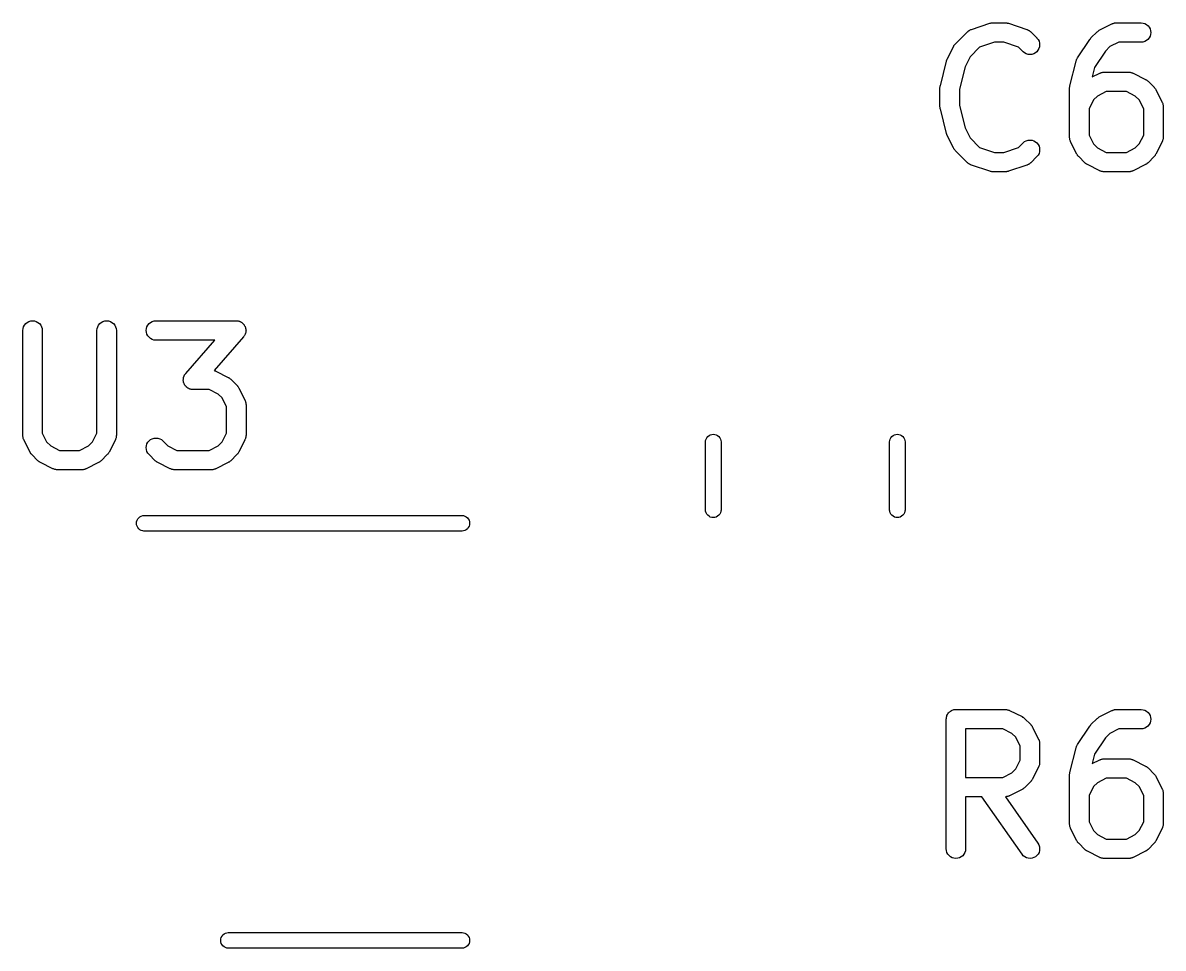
# Model space of a CAD drawing. Extents: x 156.4 to 200.3, y -120.7 to -71.6.
# Drawn here: x 179.56 to 188.36, y -81.02 to -73.88 of the extents above; entities that cross this region are included whole.
import ezdxf

# ---------------------------------------------------------------- set-up
doc = ezdxf.new("R2010")
doc.units = 0
doc.layers.add('BLACK', color=7, linetype='CONTINUOUS')

msp = doc.modelspace()

# ---------------------------------------------------------------- linework, layer by layer
at = {"layer": 'BLACK', "linetype": 'CONTINUOUS'}
for p, q in [((186.881, -73.9288), (187.024, -73.8812)), ((187.024, -73.8812), (187.025, -73.8809)), ((187.025, -73.8809), (187.029, -73.88)), ((187.029, -73.88), (187.033, -73.8788)), ((187.033, -73.8788), (187.036, -73.8785)), ((187.036, -73.8785), (187.039, -73.8779)), ((187.039, -73.8779), (187.043, -73.8778)), ((187.043, -73.8778), (187.048, -73.8774)), ((187.048, -73.8774), (187.143, -73.8774)), ((187.143, -73.8774), (187.144, -73.8774)), ((187.144, -73.8774), (187.148, -73.8779)), ((187.148, -73.8779), (187.152, -73.878)), ((187.152, -73.878), (187.155, -73.8787)), ((187.155, -73.8787), (187.158, -73.879)), ((187.158, -73.879), (187.162, -73.8803)), ((187.162, -73.8803), (187.167, -73.8812)), ((187.167, -73.8812), (187.309, -73.9288)), ((187.871, -73.9329), (187.966, -73.8853)), ((187.966, -73.8853), (187.967, -73.8848)), ((187.967, -73.8848), (187.969, -73.8841)), ((187.969, -73.8841), (187.971, -73.883)), ((187.971, -73.883), (187.976, -73.8816)), ((187.976, -73.8816), (187.981, -73.8798)), ((187.981, -73.8798), (187.983, -73.8794)), ((187.983, -73.8794), (187.985, -73.8788)), ((187.985, -73.8788), (187.991, -73.8783)), ((187.991, -73.8783), (187.996, -73.8775)), ((187.996, -73.8775), (187.998, -73.8776)), ((187.998, -73.8776), (188, -73.8774)), ((188, -73.8774), (188.19, -73.8774)), ((188.19, -73.8774), (188.192, -73.8774)), ((188.192, -73.8774), (188.206, -73.879)), ((188.206, -73.879), (188.22, -73.8834)), ((188.22, -73.8834), (188.233, -73.8905)), ((188.233, -73.8905), (188.244, -73.8999)), ((188.244, -73.8999), (188.253, -73.9113)), ((186.756, -74.0422), (186.852, -73.947)), ((186.852, -73.9462), (186.854, -73.9449)), ((186.852, -73.947), (186.852, -73.9462)), ((186.854, -73.9449), (186.856, -73.9433)), ((186.856, -73.9433), (186.86, -73.9403)), ((186.86, -73.9403), (186.864, -73.9371)), ((186.864, -73.9371), (186.866, -73.9361)), ((186.866, -73.9361), (186.868, -73.9348)), ((186.868, -73.9348), (186.872, -73.9327)), ((186.872, -73.9327), (186.877, -73.9304)), ((186.877, -73.9304), (186.879, -73.9297)), ((186.879, -73.9297), (186.881, -73.9288)), ((187.309, -73.9288), (187.31, -73.9292)), ((187.31, -73.9292), (187.312, -73.9301)), ((187.312, -73.9301), (187.315, -73.9308)), ((187.315, -73.9308), (187.319, -73.9332)), ((187.319, -73.9332), (187.324, -73.9353)), ((187.324, -73.9353), (187.325, -73.9366)), ((187.325, -73.9366), (187.327, -73.9377)), ((187.327, -73.9377), (187.331, -73.9409)), ((187.331, -73.9409), (187.336, -73.9439)), ((187.336, -73.9439), (187.337, -73.9456)), ((187.337, -73.9456), (187.339, -73.947)), ((187.339, -73.947), (187.386, -73.9946)), ((187.804, -73.9946), (187.852, -73.947)), ((187.852, -73.9462), (187.856, -73.9436)), ((187.852, -73.947), (187.852, -73.9462)), ((187.856, -73.9436), (187.859, -73.9407)), ((187.859, -73.9407), (187.861, -73.939)), ((187.861, -73.939), (187.864, -73.9371)), ((187.864, -73.9371), (187.868, -73.9352)), ((187.868, -73.9352), (187.871, -73.9329)), ((188.253, -73.9113), (188.26, -73.9243)), ((188.26, -73.9814), (188.253, -73.9943)), ((188.26, -73.9243), (188.264, -73.9383)), ((188.264, -73.9675), (188.26, -73.9814)), ((188.264, -73.9383), (188.265, -73.9529)), ((188.265, -73.9529), (188.264, -73.9675)), ((186.695, -74.1569), (186.742, -74.0617)), ((186.742, -74.0617), (186.743, -74.0608)), ((186.743, -74.0608), (186.745, -74.0572)), ((186.745, -74.0572), (186.747, -74.0535)), ((186.747, -74.0535), (186.749, -74.0511)), ((186.749, -74.0511), (186.751, -74.0485)), ((186.751, -74.0485), (186.754, -74.0455)), ((186.754, -74.0455), (186.756, -74.0422)), ((186.945, -74.0656), (186.871, -74.1397)), ((187.06, -74.0274), (186.945, -74.0656)), ((187.131, -74.0274), (187.06, -74.0274)), ((187.245, -74.0656), (187.131, -74.0274)), ((187.28, -74.1007), (187.245, -74.0656)), ((187.386, -73.9946), (187.387, -73.9953)), ((187.387, -73.9953), (187.396, -74.0068)), ((187.402, -74.0769), (187.395, -74.0898)), ((187.396, -74.0068), (187.403, -74.0198)), ((187.407, -74.063), (187.402, -74.0769)), ((187.403, -74.0198), (187.407, -74.0338)), ((187.407, -74.0338), (187.408, -74.0484)), ((187.408, -74.0484), (187.407, -74.063)), ((187.7, -74.1489), (187.795, -74.006)), ((187.795, -74.0051), (187.8, -73.9999)), ((187.795, -74.0059), (187.795, -74.0051)), ((187.795, -74.006), (187.795, -74.0059)), ((187.795, -74.0059), (187.795, -74.0059)), ((187.795, -74.0059), (187.795, -74.0059)), ((187.8, -73.9999), (187.804, -73.9946)), ((187.949, -74.0616), (187.915, -74.0954)), ((188.018, -74.0274), (187.949, -74.0616)), ((188.19, -74.0274), (188.018, -74.0274)), ((188.205, -74.026), (188.19, -74.0274)), ((188.219, -74.0217), (188.205, -74.026)), ((188.232, -74.0148), (188.219, -74.0217)), ((188.243, -74.0056), (188.232, -74.0148)), ((188.253, -73.9943), (188.243, -74.0056)), ((186.69, -74.1706), (186.692, -74.1641)), ((186.692, -74.1641), (186.695, -74.1576)), ((186.695, -74.1573), (186.695, -74.1569)), ((186.695, -74.1576), (186.695, -74.1573)), ((186.871, -74.1397), (186.833, -74.2167)), ((187.292, -74.1099), (187.28, -74.1007)), ((187.305, -74.1169), (187.292, -74.1099)), ((187.319, -74.1211), (187.305, -74.1169)), ((187.333, -74.1226), (187.319, -74.1211)), ((187.348, -74.1212), (187.333, -74.1226)), ((187.362, -74.1171), (187.348, -74.1212)), ((187.375, -74.1102), (187.362, -74.1171)), ((187.386, -74.101), (187.375, -74.1102)), ((187.395, -74.0898), (187.386, -74.101)), ((187.689, -74.1713), (187.691, -74.1666)), ((187.691, -74.1666), (187.693, -74.1618)), ((187.693, -74.1618), (187.694, -74.1597)), ((187.694, -74.1597), (187.695, -74.1576)), ((187.695, -74.1576), (187.697, -74.1533)), ((187.697, -74.1533), (187.7, -74.1489)), ((187.915, -74.0954), (187.832, -74.2213)), ((186.642, -74.3628), (186.689, -74.1723)), ((186.689, -74.1713), (186.69, -74.1709)), ((186.689, -74.1723), (186.689, -74.1713)), ((186.69, -74.1709), (186.69, -74.1706)), ((186.833, -74.2167), (186.789, -74.3902)), ((187.642, -74.3628), (187.689, -74.1723)), ((187.689, -74.1723), (187.689, -74.1713)), ((187.832, -74.2213), (187.813, -74.2954)), ((187.813, -74.2954), (187.871, -74.2663)), ((187.871, -74.2663), (187.872, -74.2658)), ((187.872, -74.2658), (187.874, -74.265)), ((187.874, -74.265), (187.876, -74.264)), ((187.876, -74.264), (187.881, -74.2625)), ((187.881, -74.2625), (187.886, -74.2607)), ((187.886, -74.2607), (187.888, -74.2604)), ((187.888, -74.2604), (187.89, -74.2598)), ((187.89, -74.2598), (187.895, -74.2593)), ((187.895, -74.2593), (187.9, -74.2585)), ((187.9, -74.2585), (187.903, -74.2585)), ((187.903, -74.2585), (187.905, -74.2583)), ((187.905, -74.2583), (188.095, -74.2583)), ((188.095, -74.2583), (188.096, -74.2583)), ((188.096, -74.2583), (188.098, -74.2586)), ((188.098, -74.2586), (188.101, -74.2585)), ((188.101, -74.2585), (188.106, -74.2594)), ((188.106, -74.2594), (188.111, -74.26)), ((188.111, -74.26), (188.113, -74.2606)), ((188.113, -74.2606), (188.115, -74.261)), ((188.115, -74.261), (188.12, -74.2629)), ((188.12, -74.2629), (188.125, -74.2644)), ((188.125, -74.2644), (188.127, -74.2655)), ((188.127, -74.2655), (188.129, -74.2663)), ((188.129, -74.2663), (188.224, -74.3139)), ((188.224, -74.3139), (188.225, -74.3143)), ((188.225, -74.3143), (188.228, -74.3166)), ((188.228, -74.3166), (188.232, -74.3186)), ((188.232, -74.3186), (188.235, -74.3206)), ((188.235, -74.3206), (188.237, -74.3223)), ((188.237, -74.3223), (188.24, -74.3252)), ((188.24, -74.3252), (188.244, -74.3279)), ((188.244, -74.3279), (188.291, -74.3755)), ((186.639, -74.3772), (186.64, -74.3713)), ((186.639, -74.3786), (186.639, -74.3772)), ((186.639, -74.3799), (186.639, -74.3786)), ((186.639, -74.381), (186.639, -74.3799)), ((186.639, -74.5238), (186.639, -74.381)), ((186.64, -74.3713), (186.641, -74.3654)), ((186.641, -74.3641), (186.642, -74.3628)), ((186.641, -74.3654), (186.641, -74.3641)), ((186.789, -74.3902), (186.789, -74.5146)), ((187.639, -74.3772), (187.64, -74.3713)), ((187.639, -74.3786), (187.639, -74.3772)), ((187.639, -74.3799), (187.639, -74.3786)), ((187.639, -74.381), (187.639, -74.3799)), ((187.639, -74.7619), (187.639, -74.381)), ((187.64, -74.3713), (187.641, -74.3654)), ((187.641, -74.3641), (187.642, -74.3628)), ((187.641, -74.3654), (187.641, -74.3641)), ((187.922, -74.4083), (187.854, -74.4426)), ((188.078, -74.4083), (187.922, -74.4083)), ((188.146, -74.4426), (188.078, -74.4083)), ((188.291, -74.3755), (188.292, -74.3763)), ((188.292, -74.3763), (188.294, -74.3796)), ((188.294, -74.3796), (188.297, -74.3826)), ((188.297, -74.3826), (188.299, -74.3853)), ((188.299, -74.3853), (188.301, -74.3877)), ((188.301, -74.3877), (188.303, -74.3915)), ((188.303, -74.3915), (188.305, -74.395)), ((188.305, -74.395), (188.353, -74.4903)), ((186.789, -74.5146), (186.833, -74.6881)), ((187.824, -74.473), (187.789, -74.5415)), ((187.854, -74.4426), (187.824, -74.473)), ((188.176, -74.473), (188.146, -74.4426)), ((188.211, -74.5415), (188.176, -74.473)), ((188.353, -74.4903), (188.353, -74.4912)), ((188.353, -74.4912), (188.354, -74.4933)), ((188.354, -74.4933), (188.355, -74.4952)), ((188.355, -74.4952), (188.357, -74.5001)), ((188.357, -74.5001), (188.358, -74.5049)), ((188.358, -74.5049), (188.359, -74.5071)), ((188.359, -74.5071), (188.359, -74.5092)), ((188.359, -74.5092), (188.36, -74.5143)), ((188.36, -74.5143), (188.361, -74.5194)), ((186.639, -74.5251), (186.639, -74.5238)), ((186.639, -74.5265), (186.639, -74.5251)), ((186.64, -74.5324), (186.639, -74.5265)), ((186.641, -74.5384), (186.64, -74.5324)), ((186.641, -74.5397), (186.641, -74.5384)), ((186.641, -74.541), (186.641, -74.5397)), ((186.642, -74.542), (186.641, -74.541)), ((186.689, -74.7325), (186.642, -74.542)), ((187.789, -74.5415), (187.789, -74.7442)), ((188.211, -74.7442), (188.211, -74.5415)), ((188.361, -74.5194), (188.36, -74.5216)), ((188.36, -74.5216), (188.361, -74.5238)), ((188.361, -74.5238), (188.361, -74.7619)), ((186.833, -74.6881), (186.871, -74.7651)), ((186.689, -74.7328), (186.689, -74.7325)), ((186.689, -74.7331), (186.689, -74.7328)), ((186.692, -74.7396), (186.689, -74.7331)), ((186.694, -74.7463), (186.692, -74.7396)), ((186.694, -74.7466), (186.694, -74.7463)), ((186.694, -74.7469), (186.694, -74.7466)), ((186.695, -74.7478), (186.694, -74.7469)), ((186.742, -74.8431), (186.695, -74.7478)), ((186.871, -74.7651), (186.945, -74.8392)), ((187.32, -74.7834), (187.334, -74.7821)), ((187.334, -74.7821), (187.349, -74.7837)), ((187.639, -74.7641), (187.639, -74.7619)), ((187.639, -74.7663), (187.639, -74.7641)), ((187.64, -74.7714), (187.639, -74.7663)), ((187.641, -74.7765), (187.64, -74.7714)), ((187.641, -74.7786), (187.641, -74.7765)), ((187.642, -74.7808), (187.641, -74.7786)), ((187.643, -74.7856), (187.642, -74.7808)), ((187.789, -74.7442), (187.824, -74.8127)), ((188.176, -74.8127), (188.211, -74.7442)), ((188.358, -74.7818), (188.356, -74.7866)), ((188.359, -74.7775), (188.358, -74.7796)), ((188.358, -74.7796), (188.358, -74.7818)), ((188.36, -74.7724), (188.359, -74.7775)), ((188.361, -74.763), (188.36, -74.7651)), ((188.36, -74.7651), (188.361, -74.7674)), ((188.361, -74.7674), (188.36, -74.7724)), ((188.361, -74.7619), (188.361, -74.763)), ((186.745, -74.8466), (186.742, -74.8431)), ((186.747, -74.8504), (186.745, -74.8466)), ((186.749, -74.8528), (186.747, -74.8504)), ((186.75, -74.8555), (186.749, -74.8528)), ((186.753, -74.8585), (186.75, -74.8555)), ((186.756, -74.8618), (186.753, -74.8585)), ((186.756, -74.8626), (186.756, -74.8618)), ((186.852, -74.9578), (186.756, -74.8626)), ((186.945, -74.8392), (187.06, -74.8774)), ((187.131, -74.8774), (187.245, -74.8392)), ((187.245, -74.8392), (187.28, -74.8041)), ((187.28, -74.8041), (187.281, -74.8034)), ((187.281, -74.8034), (187.292, -74.7942)), ((187.292, -74.7942), (187.305, -74.7875)), ((187.305, -74.7875), (187.32, -74.7834)), ((187.349, -74.7837), (187.363, -74.7881)), ((187.363, -74.7881), (187.375, -74.7951)), ((187.375, -74.7951), (187.387, -74.8045)), ((187.387, -74.8045), (187.396, -74.8159)), ((187.396, -74.8159), (187.403, -74.8288)), ((187.403, -74.8288), (187.407, -74.8428)), ((187.407, -74.8428), (187.408, -74.8574)), ((187.408, -74.8574), (187.407, -74.872)), ((187.645, -74.7905), (187.643, -74.7856)), ((187.646, -74.7924), (187.645, -74.7905)), ((187.647, -74.7945), (187.646, -74.7924)), ((187.647, -74.7954), (187.647, -74.7945)), ((187.695, -74.8907), (187.647, -74.7954)), ((187.824, -74.8127), (187.854, -74.8431)), ((187.854, -74.8431), (187.922, -74.8774)), ((188.078, -74.8774), (188.146, -74.8431)), ((188.146, -74.8431), (188.176, -74.8127)), ((188.353, -74.7954), (188.305, -74.8907)), ((188.354, -74.7934), (188.353, -74.7954)), ((188.355, -74.7914), (188.354, -74.7934)), ((188.356, -74.7866), (188.355, -74.7914)), ((186.853, -74.9592), (186.852, -74.9578)), ((187.06, -74.8774), (187.131, -74.8774)), ((187.338, -74.9585), (187.336, -74.9599)), ((187.339, -74.9578), (187.338, -74.9585)), ((187.386, -74.9102), (187.339, -74.9578)), ((187.396, -74.8989), (187.386, -74.9102)), ((187.403, -74.886), (187.396, -74.8989)), ((187.407, -74.872), (187.403, -74.886)), ((187.697, -74.8943), (187.695, -74.8907)), ((187.699, -74.898), (187.697, -74.8943)), ((187.701, -74.9004), (187.699, -74.898)), ((187.703, -74.9031), (187.701, -74.9004)), ((187.706, -74.9061), (187.703, -74.9031)), ((187.708, -74.9094), (187.706, -74.9061)), ((187.709, -74.9102), (187.708, -74.9094)), ((187.756, -74.9578), (187.709, -74.9102)), ((187.76, -74.9605), (187.756, -74.9578)), ((187.922, -74.8774), (188.078, -74.8774)), ((188.243, -74.9585), (188.239, -74.9612)), ((188.244, -74.9578), (188.243, -74.9585)), ((188.291, -74.9102), (188.244, -74.9578)), ((188.294, -74.9069), (188.291, -74.9102)), ((188.297, -74.9039), (188.294, -74.9069)), ((188.298, -74.9013), (188.297, -74.9039)), ((188.3, -74.8989), (188.298, -74.9013)), ((188.302, -74.8952), (188.3, -74.8989)), ((188.305, -74.8916), (188.302, -74.8952)), ((188.305, -74.8907), (188.305, -74.8916)), ((186.855, -74.9608), (186.853, -74.9592)), ((186.859, -74.9638), (186.855, -74.9608)), ((186.863, -74.9671), (186.859, -74.9638)), ((186.865, -74.9681), (186.863, -74.9671)), ((186.867, -74.9694), (186.865, -74.9681)), ((186.871, -74.9716), (186.867, -74.9694)), ((186.876, -74.974), (186.871, -74.9716)), ((186.878, -74.9746), (186.876, -74.974)), ((186.88, -74.9756), (186.878, -74.9746)), ((186.881, -74.9759), (186.88, -74.9756)), ((187.024, -75.0235), (186.881, -74.9759)), ((187.028, -75.0245), (187.024, -75.0235)), ((187.032, -75.0257), (187.028, -75.0245)), ((187.035, -75.0261), (187.032, -75.0257)), ((187.038, -75.0268), (187.035, -75.0261)), ((187.042, -75.0269), (187.038, -75.0268)), ((187.047, -75.0274), (187.042, -75.0269)), ((187.048, -75.0274), (187.047, -75.0274)), ((187.143, -75.0274), (187.048, -75.0274)), ((187.147, -75.027), (187.143, -75.0274)), ((187.151, -75.0269), (187.147, -75.027)), ((187.154, -75.0263), (187.151, -75.0269)), ((187.157, -75.026), (187.154, -75.0263)), ((187.161, -75.0247), (187.157, -75.026)), ((187.166, -75.0239), (187.161, -75.0247)), ((187.167, -75.0235), (187.166, -75.0239)), ((187.309, -74.9759), (187.167, -75.0235)), ((187.311, -74.975), (187.309, -74.9759)), ((187.314, -74.9744), (187.311, -74.975)), ((187.318, -74.972), (187.314, -74.9744)), ((187.323, -74.97), (187.318, -74.972)), ((187.325, -74.9687), (187.323, -74.97)), ((187.327, -74.9677), (187.325, -74.9687)), ((187.331, -74.9645), (187.327, -74.9677)), ((187.335, -74.9615), (187.331, -74.9645)), ((187.336, -74.9599), (187.335, -74.9615)), ((187.763, -74.9634), (187.76, -74.9605)), ((187.765, -74.9651), (187.763, -74.9634)), ((187.768, -74.9671), (187.765, -74.9651)), ((187.772, -74.9691), (187.768, -74.9671)), ((187.775, -74.9714), (187.772, -74.9691)), ((187.776, -74.9718), (187.775, -74.9714)), ((187.871, -75.0195), (187.776, -74.9718)), ((187.873, -75.0203), (187.871, -75.0195)), ((187.875, -75.0213), (187.873, -75.0203)), ((187.88, -75.0229), (187.875, -75.0213)), ((187.885, -75.0247), (187.88, -75.0229)), ((187.887, -75.0251), (187.885, -75.0247)), ((187.889, -75.0257), (187.887, -75.0251)), ((187.894, -75.0263), (187.889, -75.0257)), ((187.899, -75.0272), (187.894, -75.0263)), ((187.902, -75.0271), (187.899, -75.0272)), ((187.904, -75.0274), (187.902, -75.0271)), ((187.905, -75.0274), (187.904, -75.0274)), ((188.095, -75.0274), (187.905, -75.0274)), ((188.097, -75.0272), (188.095, -75.0274)), ((188.1, -75.0273), (188.097, -75.0272)), ((188.105, -75.0265), (188.1, -75.0273)), ((188.11, -75.026), (188.105, -75.0265)), ((188.112, -75.0253), (188.11, -75.026)), ((188.114, -75.025), (188.112, -75.0253)), ((188.119, -75.0232), (188.114, -75.025)), ((188.124, -75.0217), (188.119, -75.0232)), ((188.126, -75.0207), (188.124, -75.0217)), ((188.128, -75.0199), (188.126, -75.0207)), ((188.129, -75.0195), (188.128, -75.0199)), ((188.224, -74.9718), (188.129, -75.0195)), ((188.228, -74.9696), (188.224, -74.9718)), ((188.231, -74.9677), (188.228, -74.9696)), ((188.234, -74.9657), (188.231, -74.9677)), ((188.236, -74.9641), (188.234, -74.9657)), ((188.239, -74.9612), (188.236, -74.9641)), ((179.586, -76.1988), (179.597, -76.1896)), ((179.597, -76.1896), (179.61, -76.1828)), ((179.61, -76.1828), (179.624, -76.1787)), ((179.624, -76.1787), (179.639, -76.1774)), ((179.639, -76.1774), (179.653, -76.1789)), ((179.653, -76.1789), (179.667, -76.1832)), ((179.667, -76.1832), (179.68, -76.1902)), ((179.68, -76.1902), (179.691, -76.1995)), ((180.157, -76.1988), (180.168, -76.1896)), ((180.168, -76.1896), (180.181, -76.1828)), ((180.181, -76.1828), (180.195, -76.1787)), ((180.195, -76.1787), (180.21, -76.1774)), ((180.21, -76.1774), (180.225, -76.1789)), ((180.225, -76.1789), (180.239, -76.1832)), ((180.239, -76.1832), (180.251, -76.1902)), ((180.251, -76.1902), (180.263, -76.1995)), ((180.538, -76.1992), (180.549, -76.1899)), ((180.549, -76.1899), (180.562, -76.183)), ((180.562, -76.183), (180.576, -76.1788)), ((180.576, -76.1788), (180.59, -76.1774)), ((180.59, -76.1774), (181.21, -76.1774)), ((181.21, -76.1774), (181.211, -76.1774)), ((181.211, -76.1774), (181.215, -76.1779)), ((181.215, -76.1779), (181.22, -76.1781)), ((181.22, -76.1781), (181.223, -76.1787)), ((181.223, -76.1787), (181.225, -76.179)), ((181.225, -76.179), (181.23, -76.1804)), ((181.23, -76.1804), (181.234, -76.1815)), ((181.234, -76.1815), (181.237, -76.1826)), ((181.237, -76.1826), (181.239, -76.1834)), ((181.239, -76.1834), (181.243, -76.1857)), ((181.243, -76.1857), (181.247, -76.1877)), ((181.247, -76.1877), (181.25, -76.1892)), ((181.25, -76.1892), (181.252, -76.1905)), ((181.252, -76.1905), (181.255, -76.1935)), ((179.563, -76.2513), (179.565, -76.2368)), ((179.563, -76.2524), (179.563, -76.2513)), ((179.563, -77.0619), (179.563, -76.2524)), ((179.565, -76.2368), (179.569, -76.2228)), ((179.569, -76.2228), (179.576, -76.21)), ((179.576, -76.21), (179.586, -76.1988)), ((179.691, -76.1995), (179.701, -76.2109)), ((179.701, -76.2109), (179.707, -76.2238)), ((179.707, -76.2238), (179.712, -76.2378)), ((179.712, -76.2378), (179.713, -76.2524)), ((179.713, -76.2524), (179.713, -77.0442)), ((180.135, -76.2513), (180.136, -76.2368)), ((180.135, -76.2524), (180.135, -76.2513)), ((180.135, -77.0442), (180.135, -76.2524)), ((180.136, -76.2368), (180.141, -76.2228)), ((180.141, -76.2228), (180.148, -76.21)), ((180.148, -76.21), (180.157, -76.1988)), ((180.263, -76.1995), (180.272, -76.2109)), ((180.272, -76.2109), (180.279, -76.2238)), ((180.279, -76.2238), (180.283, -76.2378)), ((180.283, -76.2378), (180.285, -76.2524)), ((180.285, -76.2524), (180.285, -77.0619)), ((180.515, -76.2519), (180.517, -76.2373)), ((180.517, -76.2664), (180.515, -76.2519)), ((180.517, -76.2373), (180.521, -76.2233)), ((180.521, -76.2805), (180.517, -76.2664)), ((180.521, -76.2233), (180.528, -76.2104)), ((180.528, -76.2104), (180.538, -76.1992)), ((181.255, -76.1935), (181.259, -76.1963)), ((181.259, -76.1963), (181.261, -76.1982)), ((181.261, -76.1982), (181.263, -76.1999)), ((181.263, -76.1999), (181.266, -76.2036)), ((181.266, -76.2036), (181.269, -76.207)), ((181.269, -76.207), (181.271, -76.2093)), ((181.271, -76.2093), (181.272, -76.2113)), ((181.272, -76.2113), (181.274, -76.2155)), ((181.274, -76.2155), (181.277, -76.2195)), ((181.277, -76.2195), (181.278, -76.222)), ((181.278, -76.222), (181.279, -76.2243)), ((181.279, -76.2243), (181.28, -76.2288)), ((181.281, -76.2765), (181.279, -76.2789)), ((181.28, -76.2288), (181.282, -76.2332)), ((181.282, -76.2719), (181.281, -76.2765)), ((181.282, -76.2332), (181.282, -76.2358)), ((181.282, -76.2358), (181.283, -76.2383)), ((181.283, -76.2675), (181.282, -76.2719)), ((181.283, -76.2383), (181.284, -76.243)), ((181.284, -76.2623), (181.283, -76.2648)), ((181.283, -76.2648), (181.283, -76.2675)), ((181.284, -76.243), (181.284, -76.2477)), ((181.284, -76.2477), (181.284, -76.2503)), ((181.284, -76.2503), (181.285, -76.2529)), ((181.285, -76.2529), (181.284, -76.2576)), ((181.284, -76.2576), (181.284, -76.2623)), ((180.528, -76.2934), (180.521, -76.2805)), ((180.537, -76.3049), (180.528, -76.2934)), ((180.548, -76.3143), (180.537, -76.3049)), ((180.561, -76.3213), (180.548, -76.3143)), ((180.575, -76.3257), (180.561, -76.3213)), ((180.589, -76.3274), (180.575, -76.3257)), ((180.59, -76.3274), (180.589, -76.3274)), ((181.044, -76.3274), (180.59, -76.3274)), ((180.82, -76.5839), (181.044, -76.3274)), ((181.266, -76.3018), (181.039, -76.5611)), ((181.269, -76.2979), (181.266, -76.3018)), ((181.272, -76.2943), (181.269, -76.2979)), ((181.273, -76.292), (181.272, -76.2943)), ((181.274, -76.2899), (181.273, -76.292)), ((181.276, -76.2856), (181.274, -76.2899)), ((181.279, -76.2814), (181.276, -76.2856)), ((181.279, -76.2789), (181.279, -76.2814)), ((180.801, -76.6328), (180.802, -76.6281)), ((180.802, -76.6209), (180.803, -76.6183)), ((180.802, -76.6234), (180.802, -76.6209)), ((180.802, -76.6281), (180.802, -76.6234)), ((180.803, -76.6183), (180.804, -76.6138)), ((180.804, -76.6138), (180.805, -76.6092)), ((180.805, -76.6092), (180.806, -76.6068)), ((180.806, -76.6068), (180.807, -76.6043)), ((180.807, -76.6043), (180.809, -76.6001)), ((180.809, -76.6001), (180.811, -76.5958)), ((180.811, -76.5958), (180.813, -76.5937)), ((180.813, -76.5937), (180.814, -76.5914)), ((180.814, -76.5914), (180.817, -76.5878)), ((180.817, -76.5878), (180.82, -76.5839)), ((181.039, -76.5611), (181.044, -76.5628)), ((181.044, -76.5628), (181.049, -76.5644)), ((181.049, -76.5644), (181.051, -76.5655)), ((181.051, -76.5655), (181.053, -76.5663)), ((181.053, -76.5663), (181.148, -76.6139)), ((181.148, -76.6139), (181.149, -76.6143)), ((181.149, -76.6143), (181.152, -76.6166)), ((181.152, -76.6166), (181.156, -76.6186)), ((181.156, -76.6186), (181.158, -76.6206)), ((181.158, -76.6206), (181.161, -76.6223)), ((181.161, -76.6223), (181.164, -76.6252)), ((181.164, -76.6252), (181.167, -76.6279)), ((181.167, -76.6279), (181.215, -76.6755)), ((180.801, -76.6354), (180.801, -76.6328)), ((180.801, -76.6381), (180.801, -76.6354)), ((180.802, -76.6427), (180.801, -76.6381)), ((180.803, -76.6474), (180.802, -76.6427)), ((180.803, -76.6499), (180.803, -76.6474)), ((180.804, -76.6525), (180.803, -76.6499)), ((180.805, -76.6569), (180.804, -76.6525)), ((180.807, -76.6614), (180.805, -76.6569)), ((180.808, -76.6638), (180.807, -76.6614)), ((180.809, -76.6662), (180.808, -76.6638)), ((180.811, -76.6702), (180.809, -76.6662)), ((180.813, -76.6744), (180.811, -76.6702)), ((180.815, -76.6764), (180.813, -76.6744)), ((180.816, -76.6787), (180.815, -76.6764)), ((180.82, -76.6821), (180.816, -76.6787)), ((180.823, -76.6858), (180.82, -76.6821)), ((180.825, -76.6875), (180.823, -76.6858)), ((180.826, -76.6894), (180.825, -76.6875)), ((180.83, -76.6922), (180.826, -76.6894)), ((180.834, -76.6952), (180.83, -76.6922)), ((180.836, -76.6965), (180.834, -76.6952)), ((180.838, -76.698), (180.836, -76.6965)), ((180.843, -76.7), (180.838, -76.698)), ((180.847, -76.7023), (180.843, -76.7)), ((180.849, -76.7031), (180.847, -76.7023)), ((180.852, -76.7042), (180.849, -76.7031)), ((180.856, -76.7053), (180.852, -76.7042)), ((180.861, -76.7067), (180.856, -76.7053)), ((180.863, -76.707), (180.861, -76.7067)), ((180.866, -76.7076), (180.863, -76.707)), ((180.87, -76.7078), (180.866, -76.7076)), ((180.875, -76.7083), (180.87, -76.7078)), ((180.876, -76.7083), (180.875, -76.7083)), ((181.001, -76.7083), (180.876, -76.7083)), ((181.07, -76.7426), (181.001, -76.7083)), ((181.215, -76.6755), (181.216, -76.6763)), ((181.216, -76.6763), (181.218, -76.6796)), ((181.218, -76.6796), (181.221, -76.6826)), ((181.221, -76.6826), (181.223, -76.6853)), ((181.223, -76.6853), (181.225, -76.6877)), ((181.225, -76.6877), (181.227, -76.6915)), ((181.227, -76.6915), (181.229, -76.695)), ((181.229, -76.695), (181.277, -76.7903)), ((181.1, -76.773), (181.07, -76.7426)), ((181.135, -76.8415), (181.1, -76.773)), ((181.277, -76.7903), (181.277, -76.7912)), ((181.277, -76.7912), (181.278, -76.7933)), ((181.278, -76.7933), (181.279, -76.7952)), ((181.279, -76.7952), (181.28, -76.8001)), ((181.28, -76.8001), (181.282, -76.8049)), ((181.282, -76.8049), (181.282, -76.8071)), ((181.135, -77.0442), (181.135, -76.8415)), ((181.282, -76.8071), (181.283, -76.8092)), ((181.283, -76.8092), (181.284, -76.8143)), ((181.284, -76.8143), (181.284, -76.8194)), ((181.284, -76.8194), (181.284, -76.8216)), ((181.284, -76.8216), (181.285, -76.8238)), ((181.285, -76.8238), (181.285, -77.0619)), ((179.563, -77.0641), (179.563, -77.0619)), ((179.563, -77.0663), (179.563, -77.0641)), ((179.564, -77.0714), (179.563, -77.0663)), ((179.713, -77.0442), (179.747, -77.1127)), ((180.1, -77.1127), (180.135, -77.0442)), ((180.284, -77.0674), (180.283, -77.0724)), ((180.285, -77.063), (180.284, -77.0651)), ((180.284, -77.0651), (180.284, -77.0674)), ((180.285, -77.0619), (180.285, -77.063)), ((181.1, -77.1127), (181.135, -77.0442)), ((181.284, -77.0674), (181.283, -77.0724)), ((181.285, -77.063), (181.284, -77.0651)), ((181.284, -77.0651), (181.284, -77.0674)), ((181.285, -77.0619), (181.285, -77.063)), ((184.847, -77.0711), (184.857, -77.0636)), ((184.857, -77.0636), (184.867, -77.058)), ((184.867, -77.058), (184.878, -77.0546)), ((184.878, -77.0546), (184.89, -77.0535)), ((184.89, -77.0535), (184.902, -77.0546)), ((184.902, -77.0546), (184.913, -77.058)), ((184.913, -77.058), (184.923, -77.0636)), ((184.923, -77.0636), (184.933, -77.0711)), ((186.267, -77.0711), (186.277, -77.0636)), ((186.277, -77.0636), (186.287, -77.058)), ((186.287, -77.058), (186.298, -77.0546)), ((186.298, -77.0546), (186.31, -77.0535)), ((186.31, -77.0535), (186.322, -77.0546)), ((186.322, -77.0546), (186.333, -77.058)), ((186.333, -77.058), (186.343, -77.0636)), ((186.343, -77.0636), (186.353, -77.0711)), ((179.565, -77.0765), (179.564, -77.0714)), ((179.565, -77.0786), (179.565, -77.0765)), ((179.566, -77.0808), (179.565, -77.0786)), ((179.567, -77.0856), (179.566, -77.0808)), ((179.569, -77.0905), (179.567, -77.0856)), ((179.57, -77.0924), (179.569, -77.0905)), ((179.571, -77.0945), (179.57, -77.0924)), ((179.571, -77.0954), (179.571, -77.0945)), ((179.619, -77.1907), (179.571, -77.0954)), ((179.747, -77.1127), (179.778, -77.1431)), ((179.778, -77.1431), (179.846, -77.1774)), ((180.001, -77.1774), (180.07, -77.1431)), ((180.07, -77.1431), (180.1, -77.1127)), ((180.277, -77.0954), (180.229, -77.1907)), ((180.278, -77.0914), (180.277, -77.0934)), ((180.277, -77.0934), (180.277, -77.0954)), ((180.28, -77.0866), (180.278, -77.0914)), ((180.282, -77.0818), (180.28, -77.0866)), ((180.283, -77.0775), (180.282, -77.0796)), ((180.282, -77.0796), (180.282, -77.0818)), ((180.283, -77.0724), (180.283, -77.0775)), ((180.515, -77.1564), (180.517, -77.1418)), ((180.517, -77.1709), (180.515, -77.1564)), ((180.517, -77.1418), (180.521, -77.1278)), ((180.521, -77.1278), (180.528, -77.115)), ((180.528, -77.115), (180.538, -77.1037)), ((180.538, -77.1037), (180.549, -77.0945)), ((180.549, -77.0945), (180.562, -77.0877)), ((180.562, -77.0877), (180.576, -77.0835)), ((180.576, -77.0835), (180.591, -77.0821)), ((180.591, -77.0821), (180.605, -77.0836)), ((180.605, -77.0836), (180.619, -77.0879)), ((180.619, -77.0879), (180.632, -77.0948)), ((180.632, -77.0948), (180.644, -77.1041)), ((180.644, -77.1041), (180.683, -77.1431)), ((180.683, -77.1431), (180.751, -77.1774)), ((181.001, -77.1774), (181.07, -77.1431)), ((181.07, -77.1431), (181.1, -77.1127)), ((181.277, -77.0954), (181.229, -77.1907)), ((181.278, -77.0914), (181.277, -77.0934)), ((181.277, -77.0934), (181.277, -77.0954)), ((181.28, -77.0866), (181.278, -77.0914)), ((181.282, -77.0818), (181.28, -77.0866)), ((181.283, -77.0775), (181.282, -77.0796)), ((181.282, -77.0796), (181.282, -77.0818)), ((181.283, -77.0724), (181.283, -77.0775)), ((184.83, -77.1108), (184.831, -77.102)), ((184.83, -77.6392), (184.83, -77.1108)), ((184.831, -77.102), (184.834, -77.0907)), ((184.834, -77.0907), (184.84, -77.0803)), ((184.84, -77.0803), (184.847, -77.0711)), ((184.933, -77.0711), (184.94, -77.0803)), ((184.94, -77.0803), (184.946, -77.0907)), ((184.946, -77.0907), (184.949, -77.102)), ((184.949, -77.102), (184.95, -77.1108)), ((184.95, -77.1108), (184.95, -77.6392)), ((186.25, -77.1108), (186.251, -77.102)), ((186.25, -77.6392), (186.25, -77.1108)), ((186.251, -77.102), (186.254, -77.0907)), ((186.254, -77.0907), (186.26, -77.0803)), ((186.26, -77.0803), (186.267, -77.0711)), ((186.353, -77.0711), (186.36, -77.0803)), ((186.36, -77.0803), (186.366, -77.0907)), ((186.366, -77.0907), (186.369, -77.102)), ((186.369, -77.102), (186.37, -77.1108)), ((186.37, -77.1108), (186.37, -77.6392)), ((179.621, -77.1943), (179.619, -77.1907)), ((179.623, -77.198), (179.621, -77.1943)), ((179.625, -77.2004), (179.623, -77.198)), ((179.626, -77.2031), (179.625, -77.2004)), ((179.629, -77.2061), (179.626, -77.2031)), ((179.632, -77.2094), (179.629, -77.2061)), ((179.633, -77.2102), (179.632, -77.2094)), ((179.68, -77.2578), (179.633, -77.2102)), ((179.846, -77.1774), (180.001, -77.1774)), ((180.215, -77.2102), (180.167, -77.2578)), ((180.218, -77.2069), (180.215, -77.2102)), ((180.221, -77.2039), (180.218, -77.2069)), ((180.222, -77.2013), (180.221, -77.2039)), ((180.224, -77.1989), (180.222, -77.2013)), ((180.226, -77.1952), (180.224, -77.1989)), ((180.229, -77.1916), (180.226, -77.1952)), ((180.229, -77.1907), (180.229, -77.1916)), ((180.521, -77.185), (180.517, -77.1709)), ((180.528, -77.198), (180.521, -77.185)), ((180.537, -77.2094), (180.528, -77.198)), ((180.537, -77.2102), (180.537, -77.2094)), ((180.585, -77.2578), (180.537, -77.2102)), ((180.751, -77.1774), (181.001, -77.1774)), ((181.215, -77.2102), (181.167, -77.2578)), ((181.218, -77.2069), (181.215, -77.2102)), ((181.221, -77.2039), (181.218, -77.2069)), ((181.222, -77.2013), (181.221, -77.2039)), ((181.224, -77.1989), (181.222, -77.2013)), ((181.226, -77.1952), (181.224, -77.1989)), ((181.229, -77.1916), (181.226, -77.1952)), ((181.229, -77.1907), (181.229, -77.1916)), ((179.684, -77.2605), (179.68, -77.2578)), ((179.687, -77.2634), (179.684, -77.2605)), ((179.689, -77.2651), (179.687, -77.2634)), ((179.692, -77.2671), (179.689, -77.2651)), ((179.695, -77.2691), (179.692, -77.2671)), ((179.699, -77.2714), (179.695, -77.2691)), ((179.7, -77.2718), (179.699, -77.2714)), ((179.795, -77.3195), (179.7, -77.2718)), ((179.797, -77.3203), (179.795, -77.3195)), ((179.799, -77.3213), (179.797, -77.3203)), ((179.804, -77.3229), (179.799, -77.3213)), ((179.809, -77.3247), (179.804, -77.3229)), ((179.811, -77.3251), (179.809, -77.3247)), ((179.813, -77.3257), (179.811, -77.3251)), ((179.818, -77.3263), (179.813, -77.3257)), ((179.823, -77.3272), (179.818, -77.3263)), ((179.825, -77.3271), (179.823, -77.3272)), ((179.828, -77.3274), (179.825, -77.3271)), ((179.829, -77.3274), (179.828, -77.3274)), ((180.019, -77.3274), (179.829, -77.3274)), ((180.021, -77.3272), (180.019, -77.3274)), ((180.023, -77.3273), (180.021, -77.3272)), ((180.029, -77.3265), (180.023, -77.3273)), ((180.034, -77.326), (180.029, -77.3265)), ((180.036, -77.3253), (180.034, -77.326)), ((180.038, -77.325), (180.036, -77.3253)), ((180.043, -77.3232), (180.038, -77.325)), ((180.048, -77.3217), (180.043, -77.3232)), ((180.05, -77.3207), (180.048, -77.3217)), ((180.052, -77.3199), (180.05, -77.3207)), ((180.053, -77.3195), (180.052, -77.3199)), ((180.148, -77.2718), (180.053, -77.3195)), ((180.151, -77.2696), (180.148, -77.2718)), ((180.155, -77.2677), (180.151, -77.2696)), ((180.158, -77.2657), (180.155, -77.2677)), ((180.16, -77.2641), (180.158, -77.2657)), ((180.163, -77.2612), (180.16, -77.2641)), ((180.167, -77.2585), (180.163, -77.2612)), ((180.167, -77.2578), (180.167, -77.2585)), ((180.588, -77.2605), (180.585, -77.2578)), ((180.591, -77.2634), (180.588, -77.2605)), ((180.594, -77.2651), (180.591, -77.2634)), ((180.596, -77.2671), (180.594, -77.2651)), ((180.6, -77.2691), (180.596, -77.2671)), ((180.604, -77.2714), (180.6, -77.2691)), ((180.605, -77.2718), (180.604, -77.2714)), ((180.7, -77.3195), (180.605, -77.2718)), ((180.702, -77.3203), (180.7, -77.3195)), ((180.704, -77.3213), (180.702, -77.3203)), ((180.709, -77.3229), (180.704, -77.3213)), ((180.713, -77.3247), (180.709, -77.3229)), ((180.716, -77.3251), (180.713, -77.3247)), ((180.718, -77.3257), (180.716, -77.3251)), ((180.723, -77.3263), (180.718, -77.3257)), ((180.728, -77.3272), (180.723, -77.3263)), ((180.73, -77.3271), (180.728, -77.3272)), ((180.732, -77.3274), (180.73, -77.3271)), ((180.733, -77.3274), (180.732, -77.3274)), ((181.019, -77.3274), (180.733, -77.3274)), ((181.021, -77.3272), (181.019, -77.3274)), ((181.023, -77.3273), (181.021, -77.3272)), ((181.029, -77.3265), (181.023, -77.3273)), ((181.034, -77.326), (181.029, -77.3265)), ((181.036, -77.3253), (181.034, -77.326)), ((181.038, -77.325), (181.036, -77.3253)), ((181.043, -77.3232), (181.038, -77.325)), ((181.048, -77.3217), (181.043, -77.3232)), ((181.05, -77.3207), (181.048, -77.3217)), ((181.052, -77.3199), (181.05, -77.3207)), ((181.053, -77.3195), (181.052, -77.3199)), ((181.148, -77.2718), (181.053, -77.3195)), ((181.151, -77.2696), (181.148, -77.2718)), ((181.155, -77.2677), (181.151, -77.2696)), ((181.158, -77.2657), (181.155, -77.2677)), ((181.16, -77.2641), (181.158, -77.2657)), ((181.163, -77.2612), (181.16, -77.2641)), ((181.167, -77.2585), (181.163, -77.2612)), ((181.167, -77.2578), (181.167, -77.2585)), ((180.467, -77.6899), (180.477, -77.6843)), ((180.477, -77.6843), (180.488, -77.6809)), ((180.488, -77.6809), (180.497, -77.68)), ((180.497, -77.68), (182.953, -77.68)), ((182.953, -77.68), (182.962, -77.6809)), ((182.962, -77.6809), (182.973, -77.6843)), ((182.973, -77.6843), (182.983, -77.6899)), ((184.831, -77.648), (184.83, -77.6392)), ((184.834, -77.6593), (184.831, -77.648)), ((184.84, -77.6697), (184.834, -77.6593)), ((184.847, -77.6789), (184.84, -77.6697)), ((184.857, -77.6864), (184.847, -77.6789)), ((184.933, -77.6789), (184.923, -77.6864)), ((184.94, -77.6697), (184.933, -77.6789)), ((184.946, -77.6593), (184.94, -77.6697)), ((184.949, -77.648), (184.946, -77.6593)), ((184.95, -77.6392), (184.949, -77.648)), ((186.251, -77.648), (186.25, -77.6392)), ((186.254, -77.6593), (186.251, -77.648)), ((186.26, -77.6697), (186.254, -77.6593)), ((186.267, -77.6789), (186.26, -77.6697)), ((186.277, -77.6864), (186.267, -77.6789)), ((186.353, -77.6789), (186.343, -77.6864)), ((186.36, -77.6697), (186.353, -77.6789)), ((186.366, -77.6593), (186.36, -77.6697)), ((186.369, -77.648), (186.366, -77.6593)), ((186.37, -77.6392), (186.369, -77.648)), ((180.44, -77.74), (180.441, -77.7282)), ((180.441, -77.7518), (180.44, -77.74)), ((180.441, -77.7282), (180.444, -77.7169)), ((180.444, -77.7631), (180.441, -77.7518)), ((180.444, -77.7169), (180.45, -77.7065)), ((180.45, -77.7735), (180.444, -77.7631)), ((180.45, -77.7065), (180.457, -77.6974)), ((180.457, -77.7826), (180.45, -77.7735)), ((180.457, -77.6974), (180.467, -77.6899)), ((182.983, -77.6899), (182.993, -77.6974)), ((182.993, -77.6974), (183, -77.7065)), ((183, -77.7735), (182.993, -77.7826)), ((183, -77.7065), (183.006, -77.7169)), ((183.006, -77.7631), (183, -77.7735)), ((183.006, -77.7169), (183.009, -77.7282)), ((183.009, -77.7518), (183.006, -77.7631)), ((183.009, -77.7282), (183.01, -77.74)), ((183.01, -77.74), (183.009, -77.7518)), ((184.867, -77.692), (184.857, -77.6864)), ((184.878, -77.6954), (184.867, -77.692)), ((184.89, -77.6965), (184.878, -77.6954)), ((184.902, -77.6954), (184.89, -77.6965)), ((184.913, -77.692), (184.902, -77.6954)), ((184.923, -77.6864), (184.913, -77.692)), ((186.287, -77.692), (186.277, -77.6864)), ((186.298, -77.6954), (186.287, -77.692)), ((186.31, -77.6965), (186.298, -77.6954)), ((186.322, -77.6954), (186.31, -77.6965)), ((186.333, -77.692), (186.322, -77.6954)), ((186.343, -77.6864), (186.333, -77.692)), ((180.467, -77.7901), (180.457, -77.7826)), ((180.477, -77.7957), (180.467, -77.7901)), ((180.488, -77.7991), (180.477, -77.7957)), ((180.497, -77.8), (180.488, -77.7991)), ((182.953, -77.8), (180.497, -77.8)), ((182.962, -77.7991), (182.953, -77.8)), ((182.973, -77.7957), (182.962, -77.7991)), ((182.983, -77.7901), (182.973, -77.7957)), ((182.993, -77.7826), (182.983, -77.7901)), ((186.734, -79.1828), (186.741, -79.1808)), ((186.741, -79.1808), (186.747, -79.1788)), ((186.747, -79.1788), (186.748, -79.1788)), ((186.748, -79.1787), (186.755, -79.1781)), ((186.748, -79.1788), (186.748, -79.1787)), ((186.755, -79.1781), (186.762, -79.1774)), ((186.762, -79.1774), (187.143, -79.1774)), ((187.143, -79.1774), (187.144, -79.1774)), ((187.144, -79.1774), (187.146, -79.1776)), ((187.146, -79.1776), (187.148, -79.1776)), ((187.148, -79.1776), (187.153, -79.1784)), ((187.153, -79.1784), (187.158, -79.179)), ((187.158, -79.179), (187.161, -79.1797)), ((187.161, -79.1797), (187.163, -79.1801)), ((187.163, -79.1801), (187.168, -79.1819)), ((187.168, -79.1819), (187.172, -79.1834)), ((187.971, -79.183), (187.976, -79.1816)), ((187.976, -79.1816), (187.981, -79.1798)), ((187.981, -79.1798), (187.983, -79.1794)), ((187.983, -79.1794), (187.985, -79.1788)), ((187.985, -79.1788), (187.991, -79.1783)), ((187.991, -79.1783), (187.996, -79.1775)), ((187.996, -79.1775), (187.998, -79.1776)), ((187.998, -79.1776), (188, -79.1774)), ((188, -79.1774), (188.19, -79.1774)), ((188.19, -79.1774), (188.192, -79.1774)), ((188.192, -79.1774), (188.206, -79.179)), ((188.206, -79.179), (188.22, -79.1834)), ((186.687, -79.2513), (186.688, -79.2443)), ((186.687, -79.2518), (186.687, -79.2513)), ((186.687, -79.2519), (186.687, -79.2518)), ((186.687, -79.2524), (186.687, -79.2519)), ((186.687, -79.2519), (186.687, -79.2519)), ((186.687, -80.2524), (186.687, -79.2524)), ((186.688, -79.2373), (186.689, -79.237)), ((186.688, -79.2443), (186.688, -79.2373)), ((186.689, -79.2368), (186.691, -79.2301)), ((186.689, -79.237), (186.689, -79.2368)), ((186.691, -79.2301), (186.693, -79.2233)), ((186.693, -79.2228), (186.696, -79.2166)), ((186.693, -79.2231), (186.693, -79.2228)), ((186.693, -79.2233), (186.693, -79.2231)), ((186.696, -79.2166), (186.7, -79.2104)), ((186.7, -79.21), (186.705, -79.2046)), ((186.7, -79.2102), (186.7, -79.21)), ((186.7, -79.2104), (186.7, -79.2102)), ((186.705, -79.2046), (186.709, -79.1992)), ((186.709, -79.1988), (186.715, -79.1944)), ((186.709, -79.199), (186.709, -79.1988)), ((186.709, -79.1992), (186.709, -79.199)), ((186.715, -79.1944), (186.72, -79.1899)), ((186.72, -79.1899), (186.721, -79.1898)), ((186.721, -79.1896), (186.727, -79.1864)), ((186.721, -79.1898), (186.721, -79.1896)), ((186.727, -79.1864), (186.733, -79.183)), ((186.733, -79.183), (186.734, -79.183)), ((186.734, -79.183), (186.734, -79.1828)), ((187.172, -79.1834), (187.174, -79.1845)), ((187.174, -79.1845), (187.176, -79.1853)), ((187.176, -79.1853), (187.272, -79.2329)), ((187.272, -79.2329), (187.273, -79.2334)), ((187.273, -79.2334), (187.276, -79.2357)), ((187.276, -79.2357), (187.28, -79.2377)), ((187.28, -79.2377), (187.282, -79.2397)), ((187.282, -79.2397), (187.285, -79.2414)), ((187.285, -79.2414), (187.288, -79.2443)), ((187.288, -79.2443), (187.291, -79.247)), ((187.291, -79.247), (187.339, -79.2946)), ((187.804, -79.2946), (187.852, -79.247)), ((187.852, -79.2462), (187.856, -79.2436)), ((187.852, -79.247), (187.852, -79.2462)), ((187.856, -79.2436), (187.859, -79.2407)), ((187.859, -79.2407), (187.861, -79.239)), ((187.861, -79.239), (187.864, -79.2371)), ((187.864, -79.2371), (187.868, -79.2352)), ((187.868, -79.2352), (187.871, -79.2329)), ((187.871, -79.2329), (187.966, -79.1853)), ((187.966, -79.1853), (187.967, -79.1848)), ((187.967, -79.1848), (187.969, -79.1841)), ((187.969, -79.1841), (187.971, -79.183)), ((188.22, -79.1834), (188.233, -79.1905)), ((188.233, -79.1905), (188.244, -79.1999)), ((188.244, -79.1999), (188.253, -79.2113)), ((188.253, -79.2113), (188.26, -79.2243)), ((188.26, -79.2243), (188.264, -79.2383)), ((188.264, -79.2675), (188.26, -79.2814)), ((188.264, -79.2383), (188.265, -79.2529)), ((188.265, -79.2529), (188.264, -79.2675)), ((186.837, -79.3274), (186.837, -79.7012)), ((187.125, -79.3274), (186.837, -79.3274)), ((187.194, -79.3616), (187.125, -79.3274)), ((187.339, -79.2946), (187.339, -79.2953)), ((187.339, -79.2953), (187.342, -79.2986)), ((187.342, -79.2986), (187.345, -79.3017)), ((187.345, -79.3017), (187.347, -79.3043)), ((187.347, -79.3043), (187.349, -79.3068)), ((187.349, -79.3068), (187.351, -79.3105)), ((187.351, -79.3105), (187.353, -79.3141)), ((187.353, -79.3141), (187.4, -79.4093)), ((187.7, -79.4489), (187.795, -79.306)), ((187.795, -79.3051), (187.8, -79.2999)), ((187.795, -79.3059), (187.795, -79.3051)), ((187.795, -79.306), (187.795, -79.3059)), ((187.795, -79.3059), (187.795, -79.3059)), ((187.795, -79.3059), (187.795, -79.3059)), ((187.8, -79.2999), (187.804, -79.2946)), ((188.018, -79.3274), (187.949, -79.3616)), ((188.19, -79.3274), (188.018, -79.3274)), ((188.205, -79.326), (188.19, -79.3274)), ((188.219, -79.3217), (188.205, -79.326)), ((188.232, -79.3148), (188.219, -79.3217)), ((188.243, -79.3056), (188.232, -79.3148)), ((188.253, -79.2943), (188.243, -79.3056)), ((188.26, -79.2814), (188.253, -79.2943)), ((187.224, -79.392), (187.194, -79.3616)), ((187.258, -79.4606), (187.224, -79.392)), ((187.4, -79.4093), (187.401, -79.4103)), ((187.401, -79.4103), (187.402, -79.4123)), ((187.402, -79.4123), (187.403, -79.4143)), ((187.403, -79.4143), (187.404, -79.4192)), ((187.404, -79.4192), (187.406, -79.424)), ((187.406, -79.424), (187.406, -79.4262)), ((187.406, -79.4262), (187.407, -79.4283)), ((187.407, -79.4283), (187.407, -79.4334)), ((187.407, -79.4334), (187.408, -79.4385)), ((187.408, -79.4385), (187.408, -79.4407)), ((187.408, -79.4407), (187.408, -79.4429)), ((187.408, -79.4429), (187.408, -79.5857)), ((187.915, -79.3954), (187.832, -79.5213)), ((187.949, -79.3616), (187.915, -79.3954)), ((187.258, -79.568), (187.258, -79.4606)), ((187.642, -79.6628), (187.689, -79.4723)), ((187.689, -79.4713), (187.691, -79.4666)), ((187.689, -79.4723), (187.689, -79.4713)), ((187.691, -79.4666), (187.693, -79.4618)), ((187.693, -79.4618), (187.694, -79.4597)), ((187.694, -79.4597), (187.695, -79.4576)), ((187.695, -79.4576), (187.697, -79.4533)), ((187.697, -79.4533), (187.7, -79.4489)), ((187.832, -79.5213), (187.813, -79.5954)), ((187.224, -79.6365), (187.258, -79.568)), ((187.4, -79.6193), (187.353, -79.7145)), ((187.401, -79.6172), (187.4, -79.6193)), ((187.402, -79.6153), (187.401, -79.6172)), ((187.404, -79.6104), (187.402, -79.6153)), ((187.406, -79.6056), (187.404, -79.6104)), ((187.407, -79.6013), (187.406, -79.6034)), ((187.406, -79.6034), (187.406, -79.6056)), ((187.408, -79.5912), (187.407, -79.5962)), ((187.407, -79.5962), (187.407, -79.6013)), ((187.408, -79.5857), (187.408, -79.5868)), ((187.408, -79.5868), (187.408, -79.589)), ((187.408, -79.589), (187.408, -79.5912)), ((187.813, -79.5954), (187.871, -79.5663)), ((187.871, -79.5663), (187.872, -79.5658)), ((187.872, -79.5658), (187.874, -79.565)), ((187.874, -79.565), (187.876, -79.564)), ((187.876, -79.564), (187.881, -79.5625)), ((187.881, -79.5625), (187.886, -79.5607)), ((187.886, -79.5607), (187.888, -79.5604)), ((187.888, -79.5604), (187.89, -79.5598)), ((187.89, -79.5598), (187.895, -79.5593)), ((187.895, -79.5593), (187.9, -79.5585)), ((187.9, -79.5585), (187.903, -79.5585)), ((187.903, -79.5585), (187.905, -79.5583)), ((187.905, -79.5583), (188.095, -79.5583)), ((188.095, -79.5583), (188.096, -79.5583)), ((188.096, -79.5583), (188.098, -79.5586)), ((188.098, -79.5586), (188.101, -79.5585)), ((188.101, -79.5585), (188.106, -79.5594)), ((188.106, -79.5594), (188.111, -79.56)), ((188.111, -79.56), (188.113, -79.5606)), ((188.113, -79.5606), (188.115, -79.561)), ((188.115, -79.561), (188.12, -79.5628)), ((188.12, -79.5628), (188.125, -79.5644)), ((188.125, -79.5644), (188.127, -79.5655)), ((188.127, -79.5655), (188.129, -79.5663)), ((188.129, -79.5663), (188.224, -79.6139)), ((188.224, -79.6139), (188.225, -79.6143)), ((188.225, -79.6143), (188.228, -79.6166)), ((188.228, -79.6166), (188.232, -79.6186)), ((188.232, -79.6186), (188.235, -79.6206)), ((188.235, -79.6206), (188.237, -79.6223)), ((186.837, -79.7012), (187.125, -79.7012)), ((187.125, -79.7012), (187.194, -79.6669)), ((187.194, -79.6669), (187.224, -79.6365)), ((187.639, -79.6772), (187.64, -79.6713)), ((187.639, -79.6786), (187.639, -79.6772)), ((187.639, -79.6799), (187.639, -79.6786)), ((187.639, -79.681), (187.639, -79.6799)), ((187.639, -80.0619), (187.639, -79.681)), ((187.64, -79.6713), (187.641, -79.6654)), ((187.641, -79.6641), (187.642, -79.6628)), ((187.641, -79.6654), (187.641, -79.6641)), ((187.922, -79.7083), (187.854, -79.7426)), ((188.078, -79.7083), (187.922, -79.7083)), ((188.146, -79.7426), (188.078, -79.7083)), ((188.237, -79.6223), (188.24, -79.6252)), ((188.24, -79.6252), (188.244, -79.6279)), ((188.244, -79.6279), (188.291, -79.6755)), ((188.291, -79.6755), (188.292, -79.6763)), ((188.292, -79.6763), (188.294, -79.6796)), ((188.294, -79.6796), (188.297, -79.6826)), ((188.297, -79.6826), (188.299, -79.6853)), ((188.299, -79.6853), (188.301, -79.6877)), ((188.301, -79.6877), (188.303, -79.6915)), ((188.303, -79.6915), (188.305, -79.695)), ((188.305, -79.695), (188.353, -79.7903)), ((187.272, -79.7957), (187.176, -79.8433)), ((187.275, -79.7934), (187.272, -79.7957)), ((187.279, -79.7915), (187.275, -79.7934)), ((187.281, -79.7895), (187.279, -79.7915)), ((187.284, -79.7879), (187.281, -79.7895)), ((187.287, -79.785), (187.284, -79.7879)), ((187.29, -79.7823), (187.287, -79.785)), ((187.291, -79.7816), (187.29, -79.7823)), ((187.339, -79.734), (187.291, -79.7816)), ((187.341, -79.7307), (187.339, -79.734)), ((187.344, -79.7277), (187.341, -79.7307)), ((187.346, -79.7251), (187.344, -79.7277)), ((187.348, -79.7227), (187.346, -79.7251)), ((187.35, -79.719), (187.348, -79.7227)), ((187.352, -79.7154), (187.35, -79.719)), ((187.353, -79.7145), (187.352, -79.7154)), ((187.824, -79.773), (187.789, -79.8415)), ((187.854, -79.7426), (187.824, -79.773)), ((188.176, -79.773), (188.146, -79.7426)), ((188.211, -79.8415), (188.176, -79.773)), ((188.353, -79.7903), (188.353, -79.7912)), ((188.353, -79.7912), (188.354, -79.7933)), ((188.354, -79.7933), (188.355, -79.7952)), ((188.355, -79.7952), (188.357, -79.8001)), ((186.961, -79.8512), (186.837, -79.8512)), ((186.837, -79.8512), (186.837, -80.2524)), ((187.272, -80.2954), (186.961, -79.8512)), ((187.145, -79.851), (187.144, -79.8511)), ((187.144, -79.8511), (187.395, -80.2094)), ((187.147, -79.8511), (187.145, -79.851)), ((187.152, -79.8503), (187.147, -79.8511)), ((187.157, -79.8498), (187.152, -79.8503)), ((187.16, -79.8491), (187.157, -79.8498)), ((187.162, -79.8488), (187.16, -79.8491)), ((187.167, -79.847), (187.162, -79.8488)), ((187.171, -79.8455), (187.167, -79.847)), ((187.173, -79.8445), (187.171, -79.8455)), ((187.175, -79.8437), (187.173, -79.8445)), ((187.176, -79.8433), (187.175, -79.8437)), ((187.789, -79.8415), (187.789, -80.0442)), ((188.211, -80.0442), (188.211, -79.8415)), ((188.357, -79.8001), (188.358, -79.8049)), ((188.358, -79.8049), (188.359, -79.8071)), ((188.359, -79.8071), (188.359, -79.8092)), ((188.359, -79.8092), (188.36, -79.8143)), ((188.36, -79.8143), (188.361, -79.8194)), ((188.361, -79.8194), (188.36, -79.8216)), ((188.36, -79.8216), (188.361, -79.8238)), ((188.361, -79.8238), (188.361, -80.0619)), ((187.789, -80.0442), (187.824, -80.1127)), ((188.176, -80.1127), (188.211, -80.0442)), ((187.639, -80.0641), (187.639, -80.0619)), ((187.639, -80.0663), (187.639, -80.0641)), ((187.64, -80.0714), (187.639, -80.0663)), ((187.641, -80.0765), (187.64, -80.0714)), ((187.641, -80.0786), (187.641, -80.0765)), ((187.642, -80.0808), (187.641, -80.0786)), ((187.643, -80.0856), (187.642, -80.0808)), ((187.645, -80.0905), (187.643, -80.0856)), ((187.646, -80.0924), (187.645, -80.0905)), ((187.647, -80.0945), (187.646, -80.0924)), ((187.647, -80.0954), (187.647, -80.0945)), ((187.695, -80.1907), (187.647, -80.0954)), ((187.824, -80.1127), (187.854, -80.1431)), ((187.854, -80.1431), (187.922, -80.1774)), ((188.078, -80.1774), (188.146, -80.1431)), ((188.146, -80.1431), (188.176, -80.1127)), ((188.353, -80.0954), (188.305, -80.1907)), ((188.354, -80.0934), (188.353, -80.0954)), ((188.355, -80.0914), (188.354, -80.0934)), ((188.356, -80.0866), (188.355, -80.0914)), ((188.358, -80.0818), (188.356, -80.0866)), ((188.359, -80.0775), (188.358, -80.0796)), ((188.358, -80.0796), (188.358, -80.0818)), ((188.36, -80.0724), (188.359, -80.0775)), ((188.361, -80.063), (188.36, -80.0651)), ((188.36, -80.0651), (188.361, -80.0674)), ((188.361, -80.0674), (188.36, -80.0724)), ((188.361, -80.0619), (188.361, -80.063)), ((187.395, -80.2094), (187.395, -80.2102)), ((187.395, -80.2102), (187.402, -80.2231)), ((187.402, -80.2231), (187.407, -80.2371)), ((187.407, -80.2371), (187.408, -80.2516)), ((187.697, -80.1943), (187.695, -80.1907)), ((187.699, -80.198), (187.697, -80.1943)), ((187.701, -80.2004), (187.699, -80.198)), ((187.703, -80.2031), (187.701, -80.2004)), ((187.706, -80.2061), (187.703, -80.2031)), ((187.708, -80.2094), (187.706, -80.2061)), ((187.709, -80.2102), (187.708, -80.2094)), ((187.756, -80.2578), (187.709, -80.2102)), ((187.922, -80.1774), (188.078, -80.1774)), ((188.291, -80.2102), (188.244, -80.2578)), ((188.294, -80.2069), (188.291, -80.2102)), ((188.297, -80.2039), (188.294, -80.2069)), ((188.298, -80.2013), (188.297, -80.2039)), ((188.3, -80.1989), (188.298, -80.2013)), ((188.302, -80.1952), (188.3, -80.1989)), ((188.305, -80.1916), (188.302, -80.1952)), ((188.305, -80.1907), (188.305, -80.1916)), ((186.688, -80.2669), (186.687, -80.2524)), ((186.693, -80.281), (186.688, -80.2669)), ((186.699, -80.2939), (186.693, -80.281)), ((186.709, -80.3052), (186.699, -80.2939)), ((186.72, -80.3146), (186.709, -80.3052)), ((186.733, -80.3215), (186.72, -80.3146)), ((186.747, -80.3258), (186.733, -80.3215)), ((186.79, -80.3219), (186.776, -80.3261)), ((186.803, -80.3151), (186.79, -80.3219)), ((186.814, -80.306), (186.803, -80.3151)), ((186.824, -80.2948), (186.814, -80.306)), ((186.831, -80.2819), (186.824, -80.2948)), ((186.835, -80.268), (186.831, -80.2819)), ((186.837, -80.2534), (186.835, -80.268)), ((186.837, -80.2524), (186.837, -80.2534)), ((187.281, -80.3065), (187.272, -80.2954)), ((187.293, -80.3156), (187.281, -80.3065)), ((187.306, -80.3222), (187.293, -80.3156)), ((187.32, -80.3262), (187.306, -80.3222)), ((187.349, -80.3257), (187.335, -80.3274)), ((187.363, -80.3212), (187.349, -80.3257)), ((187.376, -80.3141), (187.363, -80.3212)), ((187.387, -80.3047), (187.376, -80.3141)), ((187.396, -80.2932), (187.387, -80.3047)), ((187.403, -80.2802), (187.396, -80.2932)), ((187.407, -80.2662), (187.403, -80.2802)), ((187.408, -80.2516), (187.407, -80.2662)), ((187.76, -80.2605), (187.756, -80.2578)), ((187.763, -80.2634), (187.76, -80.2605)), ((187.765, -80.2651), (187.763, -80.2634)), ((187.768, -80.2671), (187.765, -80.2651)), ((187.772, -80.2691), (187.768, -80.2671)), ((187.775, -80.2714), (187.772, -80.2691)), ((187.776, -80.2718), (187.775, -80.2714)), ((187.871, -80.3195), (187.776, -80.2718)), ((187.873, -80.3203), (187.871, -80.3195)), ((187.875, -80.3213), (187.873, -80.3203)), ((187.88, -80.3229), (187.875, -80.3213)), ((187.885, -80.3247), (187.88, -80.3229)), ((187.887, -80.3251), (187.885, -80.3247)), ((187.889, -80.3257), (187.887, -80.3251)), ((187.894, -80.3263), (187.889, -80.3257)), ((188.112, -80.3253), (188.11, -80.326)), ((188.114, -80.325), (188.112, -80.3253)), ((188.119, -80.3232), (188.114, -80.325)), ((188.124, -80.3217), (188.119, -80.3232)), ((188.126, -80.3207), (188.124, -80.3217)), ((188.128, -80.3199), (188.126, -80.3207)), ((188.129, -80.3195), (188.128, -80.3199)), ((188.224, -80.2718), (188.129, -80.3195)), ((188.228, -80.2696), (188.224, -80.2718)), ((188.231, -80.2677), (188.228, -80.2696)), ((188.234, -80.2657), (188.231, -80.2677)), ((188.236, -80.2641), (188.234, -80.2657)), ((188.239, -80.2612), (188.236, -80.2641)), ((188.243, -80.2585), (188.239, -80.2612)), ((188.244, -80.2578), (188.243, -80.2585)), ((186.761, -80.3274), (186.747, -80.3258)), ((186.776, -80.3261), (186.761, -80.3274)), ((187.335, -80.3274), (187.32, -80.3262)), ((187.899, -80.3272), (187.894, -80.3263)), ((187.902, -80.3271), (187.899, -80.3272)), ((187.904, -80.3274), (187.902, -80.3271)), ((187.905, -80.3274), (187.904, -80.3274)), ((188.095, -80.3274), (187.905, -80.3274)), ((188.097, -80.3272), (188.095, -80.3274)), ((188.1, -80.3273), (188.097, -80.3272)), ((188.105, -80.3265), (188.1, -80.3273)), ((188.11, -80.326), (188.105, -80.3265)), ((181.091, -80.9482), (181.094, -80.9369)), ((181.094, -80.9369), (181.1, -80.9265)), ((181.1, -80.9265), (181.107, -80.9174)), ((181.107, -80.9174), (181.117, -80.9099)), ((181.117, -80.9099), (181.127, -80.9043)), ((181.127, -80.9043), (181.138, -80.9009)), ((181.138, -80.9009), (181.147, -80.9)), ((181.147, -80.9), (182.953, -80.9)), ((182.953, -80.9), (182.962, -80.9009)), ((182.962, -80.9009), (182.973, -80.9043)), ((182.973, -80.9043), (182.983, -80.9099)), ((182.983, -80.9099), (182.993, -80.9174)), ((182.993, -80.9174), (183, -80.9265)), ((183, -80.9265), (183.006, -80.9369)), ((183.006, -80.9369), (183.009, -80.9482)), ((181.09, -80.96), (181.091, -80.9482)), ((181.091, -80.9718), (181.09, -80.96)), ((181.094, -80.9831), (181.091, -80.9718)), ((181.1, -80.9935), (181.094, -80.9831)), ((181.107, -81.0026), (181.1, -80.9935)), ((181.117, -81.0101), (181.107, -81.0026)), ((181.127, -81.0157), (181.117, -81.0101)), ((181.138, -81.0191), (181.127, -81.0157)), ((181.147, -81.02), (181.138, -81.0191)), ((182.953, -81.02), (181.147, -81.02)), ((182.962, -81.0191), (182.953, -81.02)), ((182.973, -81.0157), (182.962, -81.0191)), ((182.983, -81.0101), (182.973, -81.0157)), ((182.993, -81.0026), (182.983, -81.0101)), ((183, -80.9935), (182.993, -81.0026)), ((183.006, -80.9831), (183, -80.9935)), ((183.009, -80.9718), (183.006, -80.9831)), ((183.009, -80.9482), (183.01, -80.96)), ((183.01, -80.96), (183.009, -80.9718))]:
    msp.add_line(p, q, dxfattribs=at)

doc.saveas('drawing.dxf')
